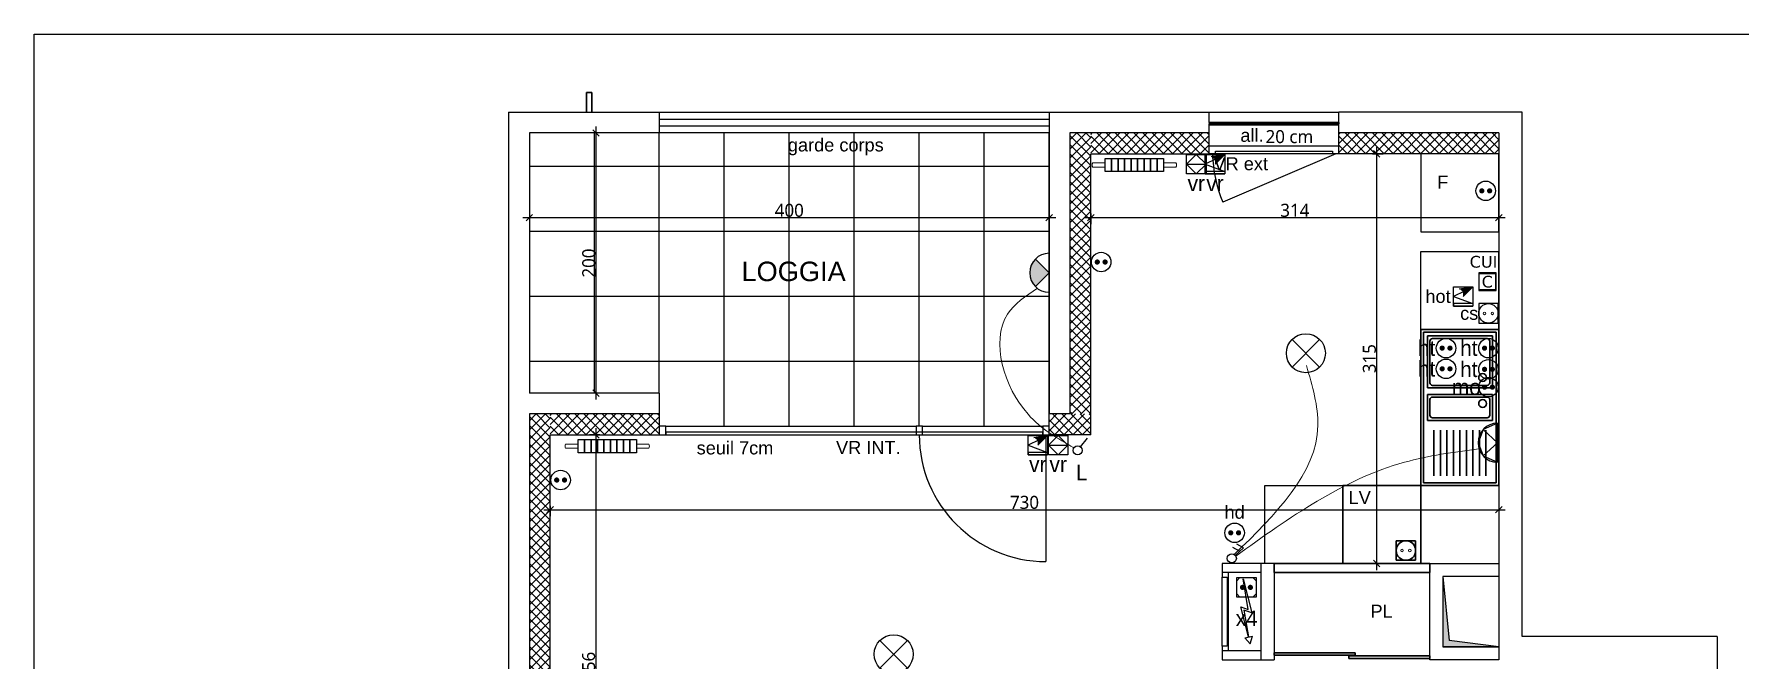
# Model space of a CAD drawing. Header units: centimetres. Extents: x -1838 to 162, y -111 to 1332.
# Drawn here: x -1838 to -525, y 851 to 1332 of the extents above; entities that cross this region are included whole.
import ezdxf

# ---------------------------------------------------------------- set-up
doc = ezdxf.new("R2010")
doc.units = ezdxf.units.CM
for name, color, linetype, lineweight in [('CHAUFFAGE_CHAUFFAGE_MOD', 102, 'Continuous', 25), ('CLOISONS_CLOISONS72_MOD', 114, 'Continuous', 35), ('COTATIONS_COTATIONS_MOD', 7, 'Continuous', 35), ('ELECTRICITE_APP_MOD', 102, 'Continuous', 25), ('ELECTRICITE_APPEXT_MOD', 102, 'Continuous', 25), ('ELECTRICITE_INTERDOUBLE_MOD', 102, 'Continuous', 25), ('ELECTRICITE_INTERLUM_MOD', 102, 'Continuous', 25), ('ELECTRICITE_LIAISONS_MOD', 102, 'Continuous', 25), ('ELECTRICITE_LUM_MOD', 102, 'Continuous', 25), ('ELECTRICITE_PRISE16AHT_MOD', 102, 'Continuous', 25), ('ELECTRICITE_PRISECUISSON_MOD', 102, 'Continuous', 25), ('ELECTRICITE_PRISEFOUR_MOD', 102, 'Continuous', 25), ('ELECTRICITE_PRISEFRIGO_MOD', 102, 'Continuous', 25), ('ELECTRICITE_PRISEHOTTE_MOD', 102, 'Continuous', 25), ('ELECTRICITE_PRISEMO_MOD', 102, 'Continuous', 25), ('ELECTRICITE_PRISES16A_MOD', 102, 'Continuous', 25), ('ELECTRICITE_VOLETROULRADIO_MOD', 102, 'Continuous', 25), ('FDPLAN_ELEC_FIX', 8, 'Continuous', 25), ('FDPLAN_FDPLAN_FIX', 8, 'Continuous', 25), ('PLACARDS_PLACARDS_100150_MOD', 114, 'Continuous', 30), ('PLOMBERIE_EVIER_MOD', 114, 'Continuous', 30), ('PLOMBERIE_LV_MOD', 114, 'Continuous', 30)]:
    doc.layers.add(name, color=color, linetype=linetype, lineweight=lineweight)
doc.layers.add('ELECTRICITE_PRISE16AHAND_MOD', color=102, linetype='Continuous')
doc.styles.add('Arial', font='arial.ttf', dxfattribs={"height": 10})
doc.styles.add('Arial_1', font='arial.ttf', dxfattribs={"height": 7.5})
doc.styles.add('Arial_2', font='arial.ttf', dxfattribs={"height": 25})
doc.styles.add('Arial_5', font='arial.ttf', dxfattribs={"height": 0.2})
doc.styles.add('MtXpl_Verdana', font='verdana.ttf')
doc.styles.add('prlm-elec-cfo', font='comic.ttf', dxfattribs={"height": 0.12})
doc.styles.add('Trebuchet MS', font='trebuc.ttf', dxfattribs={"height": 10})
doc.dimstyles.new('Cotes_linéaires', dxfattribs={"dimscale": 30.48, "dimtxt": 0.103095, "dimasz": 0.164042, "dimexe": 0.164042, "dimexo": 0.0625, "dimgap": 0.016404, "dimtad": 1, "dimdec": 0, "dimlfac": 100, "dimzin": 0, "dimdsep": 46, "dimtxsty": 'Trebuchet MS', "dimblk1": 'OBLIQUE', "dimblk2": 'OBLIQUE', "dimsah": 1, "dimcen": 0.09, "dimdle": 0.164042, "dimazin": 0, "dimtfac": 1, "dimtdec": 4, "dimtix": 1, "dimtmove": 0, "dimatfit": 3, "dimfxl": 1, "dimtvp": 1, "dimtolj": 1, "dimtzin": 0, "dimarcsym": 0})
doc.dimstyles.new('Cotes_linéaires_6', dxfattribs={"dimscale": 30.48, "dimtxt": 0.103095, "dimasz": 0.164042, "dimexe": 0.164042, "dimexo": 0.0625, "dimgap": 0.016404, "dimtad": 1, "dimdec": 0, "dimlfac": 100, "dimzin": 0, "dimdsep": 46, "dimtxsty": 'Trebuchet MS', "dimblk1": 'OBLIQUE', "dimblk2": 'OBLIQUE', "dimsah": 1, "dimcen": 0.09, "dimdle": 0.164042, "dimazin": 0, "dimtfac": 1, "dimtdec": 4, "dimtix": 1, "dimtmove": 0, "dimatfit": 3, "dimfxl": 1, "dimtvp": 1, "dimtolj": 1, "dimtzin": 0, "dimarcsym": 0})

# ---------------------------------------------------------------- blocks, each defined once
blk = doc.blocks.new('porte Fenêtre _VR int - porte Fenêtre _VR int-3483253-A_B-Niveau 1 - 1_50')
at = {"layer": 'FDPLAN_FDPLAN_FIX'}
for p, q in [((-1.45, -0.095), (-1.5, -0.095)), ((-1.45, -0.095), (0.475, -0.095)), ((-1.45, -0.16), (-1.45, -0.095)), ((0.525, -0.095), (0.475, -0.095)), ((0.475, -0.095), (0.475, -0.16)), ((0.525, -0.095), (1.45, -0.095)), ((0.525, -0.16), (0.525, -0.095)), ((1.5, -0.095), (1.45, -0.095)), ((1.45, -0.095), (1.45, -0.16)), ((-1.5, -0.16), (-1.45, -0.16)), ((1.45, -0.14), (-1.45, -0.14)), ((-1.45, -0.14), (-1.45, -0.16)), ((-1.45, -0.16), (1.45, -0.16)), ((0.475, -0.16), (0.525, -0.16)), ((1.45, -0.16), (1.45, -0.14)), ((1.45, -0.16), (1.5, -0.16)), ((1.475, -0.16), (1.475, -1.135))]:
    blk.add_line(p, q, dxfattribs=at)
blk.add_arc((1.475, -0.16), 0.975, 180, 270, dxfattribs=at)
blk = doc.blocks.new('Fenêtre simple-all vitrée_VR ext - Fenêtre simple-all vitrée_VR ext-2813168-A_B-Niveau 1 - 1_50')
at = {"layer": 'FDPLAN_FDPLAN_FIX'}
for p, q in [((-0.475, 0.16), (0.394, 0.533)), ((-0.5, 0.16), (0.5, 0.16)), ((-0.45, 0.14), (-0.45, 0.16)), ((-0.45, 0.16), (0.45, 0.16)), ((0.45, 0.14), (-0.45, 0.14)), ((0.45, 0.16), (0.45, 0.14)), ((0.5, 0.1), (-0.5, 0.1)), ((-0.5, -0.06), (0.5, -0.06)), ((-0.5, -0.08), (-0.5, -0.07)), ((-0.5, -0.07), (0.5, -0.07)), ((-0.5, -0.08), (0.5, -0.08)), ((0.5, -0.08), (0.5, -0.07))]:
    blk.add_line(p, q, dxfattribs=at)
blk.add_arc((-0.696, 0.101), 1.173, 2.9002, 21.6053, dxfattribs=at)
blk = doc.blocks.new('Garde-corps - Garde-corps-1063168-A_B-Niveau 1 - 1_50')
at = {"layer": 'FDPLAN_FDPLAN_FIX'}
for p, q in [((-15.57, 15.687), (-18.57, 15.687)), ((-18.57, 15.637), (-15.57, 15.637))]:
    blk.add_line(p, q, dxfattribs=at)
blk = doc.blocks.new('EVIER 120 - EVIER 120-976741-A_B-Niveau 1 - 1_50')
at = {"layer": 'PLOMBERIE_EVIER_MOD'}
for p, q in [((0, 0), (0, 0.6)), ((0, 0.6), (1.2, 0.6)), ((0.02, 0.02), (0.02, 0.58)), ((0.02, 0.58), (1.18, 0.58)), ((0.5, 0.55), (0.7, 0.55)), ((0.5, 0.55), (0.5, 0.05)), ((0.54, 0.53), (0.66, 0.53)), ((0.7, 0.55), (0.7, 0.05)), ((0.75, 0.55), (0.75, 0.05)), ((0.75, 0.55), (1.15, 0.55)), ((0.79, 0.53), (1.11, 0.53)), ((1.15, 0.55), (1.15, 0.05)), ((1.18, 0.58), (1.18, 0.02)), ((1.2, 0.6), (1.2, 0)), ((0.075, 0.5), (0.425, 0.5)), ((0.075, 0.45), (0.425, 0.45)), ((0.075, 0.4), (0.425, 0.4)), ((0.52, 0.51), (0.52, 0.09)), ((0.68, 0.51), (0.68, 0.09)), ((0.77, 0.51), (0.77, 0.09)), ((1.13, 0.51), (1.13, 0.09)), ((0.075, 0.35), (0.425, 0.35)), ((0.075, 0.3), (0.425, 0.3)), ((0.075, 0.25), (0.425, 0.25)), ((0.075, 0.2), (0.425, 0.2)), ((0.075, 0.15), (0.425, 0.15)), ((1.2, 0), (0, 0)), ((1.18, 0.02), (0.02, 0.02)), ((0.075, 0.1), (0.425, 0.1)), ((0.7, 0.05), (0.5, 0.05)), ((0.66, 0.07), (0.54, 0.07)), ((1.15, 0.05), (0.75, 0.05)), ((1.11, 0.07), (0.79, 0.07))]:
    blk.add_line(p, q, dxfattribs=at)
for centre in [(0.63, 0.125), (0.83, 0.125)]:
    blk.add_circle(centre, 0.03, dxfattribs=at)
for centre, start, end in [((0.54, 0.51), 90, 180), ((0.66, 0.51), 0, 90), ((0.79, 0.51), 90, 180), ((1.11, 0.51), 0, 90), ((0.54, 0.09), 180, 270), ((0.66, 0.09), 270, 0), ((0.79, 0.09), 180, 270), ((1.11, 0.09), 270, 0)]:
    blk.add_arc(centre, 0.02, start, end, dxfattribs=at)
blk = doc.blocks.new('xo.LV')
for p, q in [((0.075, 0.075), (-0.075, 0.075)), ((-0.075, 0.075), (-0.075, -0.075)), ((0.075, -0.075), (0.075, 0.075)), ((-0.075, -0.075), (0.075, -0.075))]:
    blk.add_line(p, q)
at = {"color": 0, "linetype": 'ByBlock', "lineweight": -2, "ltscale": 0.01}
blk.add_circle((0, 0), 0.075, dxfattribs=at)
at = {"color": 0, "linetype": 'ByBlock', "lineweight": 5, "ltscale": 0.01}
for centre, start, end in [((-0.03, 0), 0, 180), ((-0.03, 0), 180, 0), ((0.03, 0), 0, 180), ((0.03, 0), 180, 0)]:
    blk.add_arc(centre, 0.01, start, end, dxfattribs=at)
blk = doc.blocks.new('MODULE CUISINE - MODULE CUISINE-V3-A_B-Niveau 1 - 1_50')
at = {"layer": 'PLOMBERIE_LV_MOD'}
for p, q in [((0, 0), (0, 0.6)), ((0, 0.6), (0.6, 0.6)), ((0.6, 0.6), (0.6, 0)), ((0.6, 0), (0, 0))]:
    blk.add_line(p, q, dxfattribs=at)
at = {"layer": 'PLOMBERIE_LV_MOD', "ltscale": 50}
blk.add_blockref('xo.LV', (0.485, 0.1), dxfattribs=at)
blk = doc.blocks.new('Placard coulissante - 2 panneaux - Placard double coulissante-2150333-A_B-Niveau 1 - 1_50')
at = {"layer": 'PLACARDS_PLACARDS_100150_MOD'}
for p, q in [((-0.6, 0), (-0.6, 0.02)), ((-0.6, 0.02), (0.025, 0.02)), ((0.025, 0), (-0.6, 0)), ((0.025, 0.02), (0.025, 0)), ((0.6, -0.005), (-0.025, -0.005)), ((-0.025, -0.005), (-0.025, -0.025)), ((-0.025, -0.025), (0.6, -0.025)), ((0.6, -0.025), (0.6, -0.005))]:
    blk.add_line(p, q, dxfattribs=at)
blk = doc.blocks.new('Int_ Simple1 - PP-1369625-A_B-Niveau 1 - 1_50')
for p, q in [((-0.285, 0.025), (-0.335, 0.025)), ((-0.3, -0.025), (-0.3, 0.015)), ((-0.3, 0.015), (-0.285, 0.015)), ((-0.285, 0.015), (-0.285, 0.025)), ((-0.285, 0.015), (0.215, 0.015)), ((0.265, 0.025), (0.215, 0.025)), ((0.215, 0.025), (0.215, 0.015)), ((0.215, 0.015), (0.23, 0.015)), ((0.23, 0.015), (0.23, -0.025)), ((-0.335, -0.025), (-0.3, -0.025)), ((0.23, -0.025), (-0.3, -0.025)), ((0.23, -0.025), (0.265, -0.025))]:
    blk.add_line(p, q)
blk = doc.blocks.new('TE - TE-2079652-A_B-Niveau 1 - 1_50')
at = {"layer": 'FDPLAN_FDPLAN_FIX'}
for p, q in [((0.048, 0.112), (0.31, 0.178)), ((0.282, 0.151), (0.048, 0.112)), ((0.494, 0.153), (0.262, 0.095)), ((0.262, 0.095), (0.282, 0.151)), ((0.31, 0.178), (0.288, 0.117)), ((0.288, 0.117), (0.494, 0.153)), ((0.547, 0.166), (0.487, 0.185)), ((0.501, 0.126), (0.487, 0.185)), ((0.501, 0.126), (0.547, 0.166)), ((0.55, 0), (0.05, 0))]:
    blk.add_line(p, q, dxfattribs=at)
blk = doc.blocks.new('MODULE CUISINE - MODULE CUISINE-2541042-A_B-Niveau 1 - 1_50')
at = {"layer": 'ELECTRICITE_PRISECUISSON_MOD'}
for p, q in [((0, 0), (0, 0.6)), ((0, 0.6), (0.6, 0.6)), ((0.6, 0), (0.6, 0.6)), ((0.58, 0.434), (0.445, 0.434)), ((0.445, 0.434), (0.445, 0.299)), ((0.449, 0.304), (0.449, 0.43)), ((0.449, 0.43), (0.575, 0.43)), ((0.575, 0.43), (0.575, 0.304)), ((0.58, 0.299), (0.58, 0.434)), ((0.445, 0.299), (0.58, 0.299)), ((0.575, 0.304), (0.449, 0.304)), ((0.6, 0), (0, 0))]:
    blk.add_line(p, q, dxfattribs=at)
at = {"layer": 'ELECTRICITE_PRISECUISSON_MOD', "style": 'MtXpl_Verdana'}
blk.add_text('C', height=0.09, dxfattribs=at).set_placement((0.468, 0.322))
at = {"layer": 'ELECTRICITE_PRISECUISSON_MOD', "insert": (0.482, 0.519), "char_height": 0.09, "width": 0.10224, "attachment_point": 5}
blk.add_mtext('{\\fVerdana|b0|i0|c0|p34;CUI}', dxfattribs=at)
blk = doc.blocks.new('MODULE CUISINE - MODULE CUISINE-2481154-A_B-Niveau 1 - 1_50')
at = {"layer": 'FDPLAN_FDPLAN_FIX'}
for p, q in [((0, 0), (0, 0.6)), ((0, 0.6), (0.6, 0.6)), ((0.6, 0.6), (0.6, 0)), ((0.6, 0), (0, 0))]:
    blk.add_line(p, q, dxfattribs=at)
blk = doc.blocks.new('gaine - gaine-2710818-A_B-Niveau 1 - 1_50')
at = {"layer": 'FDPLAN_FDPLAN_FIX'}
h = blk.add_hatch(color=256, dxfattribs=at)
h.dxf.hatch_style = 1
h.paths.add_polyline_path([(0.048, 0.048), (0, 0.54), (0, 0), (0.43, 0)])
for p, q in [((0, 0.54), (0.048, 0.048)), ((0, 0.54), (0, 0)), ((0.43, 0), (0, 0)), ((0.43, 0), (0.048, 0.048))]:
    blk.add_line(p, q, dxfattribs=at)
blk = doc.blocks.new('_Oblique')
at = {"color": 0, "linetype": 'ByBlock', "lineweight": -2}
blk.add_line((-0.5, -0.5), (0.5, 0.5), dxfattribs=at)
blk = doc.blocks.new('*D59')
at = {"layer": 'COTATIONS_COTATIONS_MOD', "color": 0, "lineweight": -2, "transparency": 16777216}
for p, q in [((-1461.7, 1190.9), (-1051.7, 1190.9)), ((-1456.7, 1194), (-1456.7, 1185.9)), ((-1056.7, 1194), (-1056.7, 1185.9))]:
    blk.add_line(p, q, dxfattribs=at)
at = {"layer": 'Defpoints', "color": 0, "transparency": 16777216}
for p in [(-1456.7, 1195.9), (-1056.7, 1195.9), (-1056.7, 1190.9)]:
    blk.add_point(p, dxfattribs=at)
at = {"layer": 'COTATIONS_COTATIONS_MOD', "color": 0, "lineweight": -2, "transparency": 16777216, "xscale": 5, "yscale": 5, "zscale": 5, "rotation": 180}
blk.add_blockref('_Oblique', (-1456.7, 1190.9), dxfattribs=at)
at = {"layer": 'COTATIONS_COTATIONS_MOD', "color": 0, "lineweight": -2, "transparency": 16777216, "xscale": 5, "yscale": 5, "zscale": 5}
blk.add_blockref('_Oblique', (-1056.7, 1190.9), dxfattribs=at)
at = {"layer": 'COTATIONS_COTATIONS_MOD', "color": 0, "transparency": 16777216, "insert": (-1256.7, 1196.5), "char_height": 10, "width": 26.42, "attachment_point": 5, "style": 'Trebuchet MS'}
blk.add_mtext('\\A1;400', dxfattribs=at)
blk = doc.blocks.new('*D60')
at = {"layer": 'COTATIONS_COTATIONS_MOD', "color": 0, "lineweight": -2, "transparency": 16777216}
for p, q in [((-1029.7, 1190.9), (-705.7, 1190.9)), ((-1024.7, 1194), (-1024.7, 1185.9)), ((-710.7, 1194), (-710.7, 1185.9))]:
    blk.add_line(p, q, dxfattribs=at)
at = {"layer": 'Defpoints', "color": 0, "transparency": 16777216}
for p in [(-1024.7, 1195.9), (-710.7, 1195.9), (-710.7, 1190.9)]:
    blk.add_point(p, dxfattribs=at)
at = {"layer": 'COTATIONS_COTATIONS_MOD', "color": 0, "lineweight": -2, "transparency": 16777216, "xscale": 5, "yscale": 5, "zscale": 5, "rotation": 180}
blk.add_blockref('_Oblique', (-1024.7, 1190.9), dxfattribs=at)
at = {"layer": 'COTATIONS_COTATIONS_MOD', "color": 0, "lineweight": -2, "transparency": 16777216, "xscale": 5, "yscale": 5, "zscale": 5}
blk.add_blockref('_Oblique', (-710.7, 1190.9), dxfattribs=at)
at = {"layer": 'COTATIONS_COTATIONS_MOD', "color": 0, "transparency": 16777216, "insert": (-867.7, 1196.5), "char_height": 10, "width": 86.681, "attachment_point": 5, "style": 'Trebuchet MS'}
blk.add_mtext('\\A1;314', dxfattribs=at)
blk = doc.blocks.new('*D61')
at = {"layer": 'COTATIONS_COTATIONS_MOD', "color": 0, "lineweight": -2, "transparency": 16777216}
for p, q in [((-807.8, 1240), (-799.7, 1240)), ((-804.7, 920), (-804.7, 1245)), ((-807.8, 925), (-799.7, 925))]:
    blk.add_line(p, q, dxfattribs=at)
at = {"layer": 'Defpoints', "color": 0, "transparency": 16777216}
for p in [(-809.7, 1240), (-804.7, 1240), (-809.7, 925)]:
    blk.add_point(p, dxfattribs=at)
at = {"layer": 'COTATIONS_COTATIONS_MOD', "color": 0, "lineweight": -2, "transparency": 16777216, "xscale": 5, "yscale": 5, "zscale": 5}
for p, rotation in [((-804.7, 1240), 90), ((-804.7, 925), 270)]:
    blk.add_blockref('_Oblique', p, dxfattribs=dict(at, rotation=rotation))
at = {"layer": 'COTATIONS_COTATIONS_MOD', "color": 0, "transparency": 16777216, "insert": (-810.3, 1082.5), "char_height": 10, "width": 26.42, "attachment_point": 5, "rotation": 90, "style": 'Trebuchet MS'}
blk.add_mtext('\\A1;315', dxfattribs=at)
blk = doc.blocks.new('*D62')
at = {"layer": 'COTATIONS_COTATIONS_MOD', "color": 0, "lineweight": -2, "transparency": 16777216}
for p, q in [((-1445.7, 966.4), (-705.7, 966.4)), ((-1440.7, 969.5), (-1440.7, 961.4)), ((-710.7, 969.5), (-710.7, 961.4))]:
    blk.add_line(p, q, dxfattribs=at)
at = {"layer": 'Defpoints', "color": 0, "transparency": 16777216}
for p in [(-1440.7, 971.4), (-710.7, 971.4), (-710.7, 966.4)]:
    blk.add_point(p, dxfattribs=at)
at = {"layer": 'COTATIONS_COTATIONS_MOD', "color": 0, "lineweight": -2, "transparency": 16777216, "xscale": 5, "yscale": 5, "zscale": 5, "rotation": 180}
blk.add_blockref('_Oblique', (-1440.7, 966.4), dxfattribs=at)
at = {"layer": 'COTATIONS_COTATIONS_MOD', "color": 0, "lineweight": -2, "transparency": 16777216, "xscale": 5, "yscale": 5, "zscale": 5}
blk.add_blockref('_Oblique', (-710.7, 966.4), dxfattribs=at)
at = {"layer": 'COTATIONS_COTATIONS_MOD', "color": 0, "transparency": 16777216, "insert": (-1075.7, 972), "char_height": 10, "width": 26.42, "attachment_point": 5, "style": 'Trebuchet MS'}
blk.add_mtext('\\A1;730', dxfattribs=at)
blk = doc.blocks.new('*D64')
at = {"layer": 'COTATIONS_COTATIONS_MOD', "color": 0, "lineweight": -2, "transparency": 16777216}
for p, q in [((-1405.5, 1261), (-1405.5, 1051)), ((-1402.4, 1256), (-1410.5, 1256)), ((-1402.4, 1056), (-1410.5, 1056))]:
    blk.add_line(p, q, dxfattribs=at)
at = {"layer": 'Defpoints', "color": 0, "transparency": 16777216}
for p in [(-1400.5, 1256), (-1405.5, 1056), (-1400.5, 1056)]:
    blk.add_point(p, dxfattribs=at)
at = {"layer": 'COTATIONS_COTATIONS_MOD', "color": 0, "lineweight": -2, "transparency": 16777216, "xscale": 5, "yscale": 5, "zscale": 5}
for p, rotation in [((-1405.5, 1256), 90), ((-1405.5, 1056), 270)]:
    blk.add_blockref('_Oblique', p, dxfattribs=dict(at, rotation=rotation))
at = {"layer": 'COTATIONS_COTATIONS_MOD', "color": 0, "transparency": 16777216, "insert": (-1411, 1156), "char_height": 10, "width": 26.42, "attachment_point": 5, "rotation": 90, "style": 'Trebuchet MS'}
blk.add_mtext('\\A1;200', dxfattribs=at)
blk = doc.blocks.new('*D65')
at = {"layer": 'COTATIONS_COTATIONS_MOD', "color": 0, "lineweight": -2, "transparency": 16777216}
for p, q in [((-1402.4, 1024), (-1410.5, 1024)), ((-1405.5, 1029), (-1405.5, 663)), ((-1402.4, 668), (-1410.5, 668))]:
    blk.add_line(p, q, dxfattribs=at)
at = {"layer": 'Defpoints', "color": 0, "transparency": 16777216}
for p in [(-1400.5, 1024), (-1405.5, 668), (-1400.5, 668)]:
    blk.add_point(p, dxfattribs=at)
at = {"layer": 'COTATIONS_COTATIONS_MOD', "color": 0, "lineweight": -2, "transparency": 16777216, "xscale": 5, "yscale": 5, "zscale": 5}
for p, rotation in [((-1405.5, 1024), 90), ((-1405.5, 668), 270)]:
    blk.add_blockref('_Oblique', p, dxfattribs=dict(at, rotation=rotation))
at = {"layer": 'COTATIONS_COTATIONS_MOD', "color": 0, "transparency": 16777216, "insert": (-1411.1, 846), "char_height": 10, "width": 26.42, "attachment_point": 5, "rotation": 90, "style": 'Trebuchet MS'}
blk.add_mtext('\\A1;356', dxfattribs=at)
blk = doc.blocks.new('AX mob 60 60 multimeuble - AX mob 60 60m FR-1691916-VTE - Niveau 7 - 71 bas')
for p, q in [((0, 600), (0, 0)), ((600, 600), (0, 600)), ((600, 0), (600, 600)), ((0, 0), (600, 0))]:
    blk.add_line(p, q)
at = {"color": 0, "linetype": 'ByBlock', "lineweight": 5, "ltscale": 0.01, "const_width": 20}
for points in [[(459, 315, 1), (479, 315, 1)], [(519, 315, 1), (539, 315, 1)]]:
    blk.add_lwpolyline(points, format="xyb", close=True, dxfattribs=at)
at = {"color": 0, "linetype": 'ByBlock', "lineweight": -2, "ltscale": 0.01}
blk.add_circle((499, 315), 75, dxfattribs=at)
blk = doc.blocks.new('Trop plein - Type 1-3395005-A_B-Niveau 1 - 1_50')
at = {"layer": 'FDPLAN_FDPLAN_FIX'}
for p, q in [((0.165, 0.23), (0.125, 0.23)), ((0.125, 0.23), (0.125, 0.08)), ((0.125, 0.08), (0.125, 0.23)), ((0.125, 0.23), (0.165, 0.23)), ((0.165, 0.08), (0.165, 0.23)), ((0.165, 0.23), (0.165, 0.08))]:
    blk.add_line(p, q, dxfattribs=at)
blk = doc.blocks.new('xo.PTCE')
at = {"color": 0, "ltscale": 0.01}
for points in [[(-0.106, 0.106), (0.106, -0.106)], [(0.106, 0.106), (-0.106, -0.106)]]:
    blk.add_lwpolyline(points, dxfattribs=at)
at = {"color": 0, "linetype": 'ByBlock', "ltscale": 0.01}
blk.add_circle((0, 0), 0.15, dxfattribs=at)
blk = doc.blocks.new('xo.LUM1')
at = {"linetype": 'ByBlock', "lineweight": 5, "ltscale": 0.01}
blk.add_hatch(color=0, dxfattribs=at).paths.add_polyline_path([(0.106, 0.106, 0.414214), (-0.106, 0.106), (0, 0)])
at = {"color": 0, "linetype": 'ByBlock', "lineweight": -2, "ltscale": 0.01, "flags": 128}
blk.add_lwpolyline([(0.15, 0, 1), (-0.15, 0)], format="xyb", close=True, dxfattribs=at)
at = {"color": 0, "ltscale": 0.01}
blk.add_lwpolyline([(-0.106, 0.106), (0, 0), (0.106, 0.106)], dxfattribs=at)
blk = doc.blocks.new('xo.SA-LUM')
at = {"color": 0, "ltscale": 0.01}
blk.add_lwpolyline([(0.002, -0.013), (0.055, 0.053)], dxfattribs=at)
blk.add_circle((-0.02, -0.04), 0.035, dxfattribs=at)
blk = doc.blocks.new('xo.DA')
at = {"color": 0, "ltscale": 0.01}
for points in [[(0.04, 0.014), (-0.012, 0.043)], [(0.006, -0.017), (0.07, 0.041), (0.018, 0.07)]]:
    blk.add_lwpolyline(points, dxfattribs=at)
blk.add_circle((-0.02, -0.04), 0.035, dxfattribs=at)
blk = doc.blocks.new('xo.ECAP')
for p, q in [((0, 0.15), (-0.101, 0.111)), ((0.101, 0.111), (0, 0.15)), ((-0.101, 0.111), (-0.15, 0)), ((-0.15, 0), (0.15, 0)), ((0.15, 0), (0.101, 0.111))]:
    blk.add_line(p, q)
at = {"color": 0, "linetype": 'ByBlock', "lineweight": -2, "ltscale": 0.01}
blk.add_line((-0.15, 0), (0.15, 0), dxfattribs=at)
at = {"color": 0, "ltscale": 0.01}
for p, q in [((-0.101, 0.111), (0, 0)), ((0, 0), (0.101, 0.111))]:
    blk.add_line(p, q, dxfattribs=at)
at = {"color": 0, "linetype": 'ByBlock', "lineweight": -2, "ltscale": 0.01}
blk.add_arc((0, 0), 0.15, 0, 180, dxfattribs=at)
blk = doc.blocks.new('xo.REGG-22H-900-9')
at = {"linetype": 'ByBlock', "lineweight": -2, "ltscale": 0.01, "flags": 128}
for points in [[(-0.225, 0.135), (-0.175, 0.135), (-0.175, 0.034), (-0.225, 0.034)], [(-0.175, 0.135), (-0.125, 0.135), (-0.125, 0.034), (-0.175, 0.034)], [(-0.125, 0.135), (-0.075, 0.135), (-0.075, 0.034), (-0.125, 0.034)], [(-0.075, 0.135), (-0.025, 0.135), (-0.025, 0.034), (-0.075, 0.034)], [(-0.025, 0.135), (0.025, 0.135), (0.025, 0.034), (-0.025, 0.034)], [(0.025, 0.135), (0.075, 0.135), (0.075, 0.034), (0.025, 0.034)], [(0.075, 0.135), (0.125, 0.135), (0.125, 0.034), (0.075, 0.034)], [(0.125, 0.135), (0.175, 0.135), (0.175, 0.034), (0.125, 0.034)], [(0.175, 0.135), (0.225, 0.135), (0.225, 0.034), (0.175, 0.034)]]:
    blk.add_lwpolyline(points, close=True, dxfattribs=at)
at = {"lineweight": 5, "ltscale": 0.01, "flags": 128}
for points in [[(-0.23, 0.068), (-0.32, 0.068, -0.308535), (-0.32, 0.101), (-0.23, 0.101, -0.308535)], [(0.23, 0.068), (0.32, 0.068, 0.308535), (0.32, 0.101), (0.23, 0.101, 0.308535)]]:
    blk.add_lwpolyline(points, format="xyb", close=True, dxfattribs=at)
blk.add_lwpolyline([(-0.225, 0), (0.225, 0)], dxfattribs=at)
blk = doc.blocks.new('xo.BP-VR')
at = {"color": 0, "ltscale": 0.01}
for p, q in [((-0.075, 0), (0, 0.075)), ((0, -0.075), (-0.075, 0)), ((-0.075, 0), (0.075, 0)), ((0, 0.075), (0.075, 0)), ((0.075, 0), (0, -0.075))]:
    blk.add_line(p, q, dxfattribs=at)
for p, q in [((-0.075, -0.075), (-0.075, 0.075)), ((-0.075, 0.075), (0.075, 0.075)), ((0.075, 0.075), (0.075, -0.075)), ((0.075, -0.075), (-0.075, -0.075))]:
    blk.add_line(p, q)
blk = doc.blocks.new('xo.VR')
at = {"lineweight": 5, "ltscale": 0.01}
blk.add_hatch(color=0, dxfattribs=at).paths.add_polyline_path([(-0.03, 0.06), (-0.001, 0.037), (0, 0), (0.075, 0.075)])
for p, q in [((-0.075, -0.075), (-0.075, 0.075)), ((-0.075, 0.075), (0.075, 0.075)), ((0.075, 0.075), (0.075, -0.075)), ((0.075, -0.075), (-0.075, -0.075))]:
    blk.add_line(p, q)
at = {"color": 0, "ltscale": 0.01}
for p, q in [((0.01, 0.042), (-0.075, 0)), ((-0.075, 0), (0.075, -0.055)), ((-0.03, 0.06), (0.075, 0.075)), ((0.075, 0.075), (0, 0)), ((0.075, -0.055), (-0.075, -0.055)), ((-0.075, -0.055), (-0.075, -0.075)), ((-0.075, -0.075), (0.075, -0.075))]:
    blk.add_line(p, q, dxfattribs=at)
blk = doc.blocks.new('xo.PCHD')
at = {"color": 0, "linetype": 'ByBlock', "lineweight": 5, "ltscale": 0.01, "const_width": 0.02}
for points in [[(-0.04, 0, 1), (-0.02, 0, 1)], [(0.02, 0, 1), (0.04, 0, 1)]]:
    blk.add_lwpolyline(points, format="xyb", close=True, dxfattribs=at)
at = {"color": 0, "linetype": 'ByBlock', "lineweight": -2, "ltscale": 0.01}
blk.add_circle((0, 0), 0.075, dxfattribs=at)
blk = doc.blocks.new('xo.PCGTL')
at = {"color": 0, "lineweight": 0, "ltscale": 0.01}
for p, q in [((-0.05, 0.075), (-0.075, 0.05)), ((-0.075, 0.05), (-0.075, -0.05)), ((0.05, 0.075), (-0.05, 0.075)), ((0.075, 0.05), (0.05, 0.075)), ((0.075, -0.05), (0.075, 0.05)), ((-0.075, -0.05), (-0.05, -0.075)), ((-0.05, -0.075), (0.05, -0.075)), ((0.05, -0.075), (0.075, -0.05))]:
    blk.add_line(p, q, dxfattribs=at)
for p, q in [((-0.075, -0.075), (-0.075, 0.075)), ((-0.075, 0.075), (0.075, 0.075)), ((0.075, 0.075), (0.075, -0.075)), ((0.075, -0.075), (-0.075, -0.075))]:
    blk.add_line(p, q)
at = {"color": 0, "linetype": 'ByBlock', "lineweight": 5, "ltscale": 0.01, "const_width": 0.02}
for points in [[(-0.04, 0, 1), (-0.02, 0, 1)], [(0.02, 0, 1), (0.04, 0, 1)]]:
    blk.add_lwpolyline(points, format="xyb", close=True, dxfattribs=at)
blk = doc.blocks.new('xo.PCS')
for p, q in [((0.075, 0.075), (-0.075, 0.075)), ((-0.075, 0.075), (-0.075, -0.075)), ((0.075, -0.075), (0.075, 0.075)), ((-0.075, -0.075), (0.075, -0.075))]:
    blk.add_line(p, q)
at = {"color": 0, "linetype": 'ByBlock', "lineweight": -2, "ltscale": 0.01}
blk.add_circle((0, 0), 0.075, dxfattribs=at)
at = {"color": 0, "linetype": 'ByBlock', "lineweight": 5, "ltscale": 0.01}
for centre, start, end in [((-0.03, 0), 0, 180), ((-0.03, 0), 180, 0), ((0.03, 0), 0, 180), ((0.03, 0), 180, 0)]:
    blk.add_arc(centre, 0.01, start, end, dxfattribs=at)
blk = doc.blocks.new('xo.HOT')
at = {"lineweight": 5, "ltscale": 0.01}
blk.add_hatch(color=0, dxfattribs=at).paths.add_polyline_path([(-0.03, 0.06), (-0.001, 0.037), (0, 0), (0.075, 0.075)])
for p, q in [((-0.075, -0.075), (-0.075, 0.075)), ((-0.075, 0.075), (0.075, 0.075)), ((0.075, 0.075), (0.075, -0.075)), ((0.075, -0.075), (-0.075, -0.075))]:
    blk.add_line(p, q)
at = {"color": 0, "ltscale": 0.01}
for p, q in [((0.01, 0.042), (-0.075, 0)), ((-0.075, 0), (0.075, -0.055)), ((-0.03, 0.06), (0.075, 0.075)), ((0.075, 0.075), (0, 0)), ((0.075, -0.055), (-0.075, -0.055)), ((-0.075, -0.055), (-0.075, -0.075)), ((-0.075, -0.075), (0.075, -0.075))]:
    blk.add_line(p, q, dxfattribs=at)
blk = doc.blocks.new('xo.PC')
at = {"color": 0, "linetype": 'ByBlock', "lineweight": 5, "ltscale": 0.01, "const_width": 0.02}
for points in [[(-0.04, 0, 1), (-0.02, 0, 1)], [(0.02, 0, 1), (0.04, 0, 1)]]:
    blk.add_lwpolyline(points, format="xyb", close=True, dxfattribs=at)
at = {"color": 0, "linetype": 'ByBlock', "lineweight": -2, "ltscale": 0.01}
blk.add_circle((0, 0), 0.075, dxfattribs=at)
blk = doc.blocks.new('xo.PCHT')
at = {"color": 0, "linetype": 'ByBlock', "lineweight": 5, "ltscale": 0.01, "const_width": 0.02}
for points in [[(-0.04, 0, 1), (-0.02, 0, 1)], [(0.02, 0, 1), (0.04, 0, 1)]]:
    blk.add_lwpolyline(points, format="xyb", close=True, dxfattribs=at)
at = {"color": 0, "linetype": 'ByBlock', "lineweight": -2, "ltscale": 0.01}
blk.add_circle((0, 0), 0.075, dxfattribs=at)
blk = doc.blocks.new('xo.MO')
at = {"color": 0, "linetype": 'ByBlock', "lineweight": 5, "ltscale": 0.01, "const_width": 0.02}
for points in [[(-0.04, 0, 1), (-0.02, 0, 1)], [(0.02, 0, 1), (0.04, 0, 1)]]:
    blk.add_lwpolyline(points, format="xyb", close=True, dxfattribs=at)
at = {"color": 0, "linetype": 'ByBlock', "lineweight": -2, "ltscale": 0.01}
blk.add_circle((0, 0), 0.075, dxfattribs=at)

msp = doc.modelspace()

# ---------------------------------------------------------------- hatches: boundary and pattern name
at = {"layer": 'FDPLAN_FDPLAN_FIX'}
h = msp.add_hatch(dxfattribs=at)
h.set_pattern_fill('FP_82', color=256, scale=100, style=0, pattern_type=2)
h.set_pattern_definition([(180, (-1206.76, 1080.45), (-6e-15, -50), []), (270, (-1206.76, 1080.45), (50, 3e-15), [])])
h.paths.add_polyline_path([(-1056.7, 1030.5), (-1056.7, 1256), (-1456.7, 1256), (-1456.7, 1056), (-1356.7, 1056), (-1356.7, 1030.5), (-1061.7, 1030.5)], flags=0)
h.paths.add_polyline_path([(-1412.7, 1241), (-1414, 1241.2), (-1415.2, 1241.7), (-1416.3, 1242.4), (-1417, 1243.5), (-1417.5, 1244.7), (-1417.7, 1246), (-1417.5, 1247.3), (-1417, 1248.5), (-1416.3, 1249.5), (-1415.2, 1250.3), (-1414, 1250.8), (-1412.7, 1251), (-1411.4, 1250.8), (-1410.2, 1250.3), (-1409.2, 1249.5), (-1408.4, 1248.5), (-1407.9, 1247.3), (-1407.7, 1246), (-1407.9, 1244.7), (-1408.4, 1243.5), (-1409.2, 1242.4), (-1410.2, 1241.7), (-1411.4, 1241.2)], flags=0)
h = msp.add_hatch(dxfattribs=at)
h.set_pattern_fill('FP_8', color=256, scale=100, angle=225, style=0, pattern_type=2)
h.set_pattern_definition([(135, (-1056.6693, 1164.005), (-3.53553, -3.53553), []), (225, (-1056.6693, 1164.005), (3.53553, -3.53553), [])])
h.paths.add_polyline_path([(-1040.7, 1040), (-1024.7, 1040), (-1024.7, 1256), (-1040.7, 1256), (-1040.7, 1056)], flags=0)
h = msp.add_hatch(dxfattribs=at)
h.set_pattern_fill('FP_9', color=256, scale=100, angle=45, style=0, pattern_type=2)
h.set_pattern_definition([(45, (-668.2556, 1271.98), (-3.535534, 3.535534), []), (135, (-668.2556, 1271.98), (-3.535534, -3.535534), [])])
h.paths.add_polyline_path([(-710.7, 1240), (-710.7, 1256), (-833.7, 1256), (-833.7, 1240), (-777.1, 1240)], flags=0)
h.paths.add_polyline_path([(-933.7, 1240), (-933.7, 1256), (-1024.7, 1256), (-1024.7, 1240)], flags=0)
h = msp.add_hatch(dxfattribs=at)
h.set_pattern_fill('FP_6', color=256, scale=100, angle=225, style=0, pattern_type=2)
h.set_pattern_definition([(135, (-1472.731, 537.9324), (-3.535534, -3.535534), []), (225, (-1472.731, 537.9324), (3.535534, -3.535534), [])])
h.paths.add_polyline_path([(-1456.7, 20), (-1440.7, 20), (-1440.7, 1040), (-1456.7, 1040), (-1456.7, 331.9)], flags=0)
h = msp.add_hatch(dxfattribs=at)
h.set_pattern_fill('FP_7', color=256, scale=100, angle=45, style=0, pattern_type=2)
h.set_pattern_definition([(45, (-1232.739, 1055.959), (-3.53553, 3.53553), []), (135, (-1232.739, 1055.959), (-3.53553, -3.53553), [])])
h.paths.add_polyline_path([(-1056.7, 1024), (-1024.7, 1024), (-1024.7, 1040), (-1056.7, 1040)], flags=0)
h.paths.add_polyline_path([(-1356.7, 1024), (-1356.7, 1040), (-1440.7, 1040), (-1440.7, 1024)], flags=0)

# ---------------------------------------------------------------- linework, layer by layer
msp.add_lwpolyline([(-1837.8, 1332), (162.2, 1332), (162.2, -110.8), (-1837.8, -110.8)], close=True)
msp.add_lwpolyline([(-1837.8, 1332), (162.2, 1332), (162.2, -110.8), (-1837.8, -110.8)], close=True)
at = {"layer": 'CLOISONS_CLOISONS72_MOD'}
for p, q in [((-883.7, 925), (-763.7, 925)), ((-883.7, 918), (-883.7, 925)), ((-763.7, 925), (-763.7, 918)), ((-763.7, 918), (-883.7, 918))]:
    msp.add_line(p, q, dxfattribs=at)
at = {"layer": 'ELECTRICITE_LIAISONS_MOD', "lineweight": 13, "ltscale": 50}
for points, knots in [([(-1037.7, 1014), (-1050.2, 1021.1), (-1085.3, 1040.9), (-1106.4, 1109.4), (-1074.7, 1130.7), (-1065.8, 1136.6)], [0, 0, 0, 0, 43.725999, 122.159928, 152.547445, 152.547445, 152.547445, 152.547445]), ([(-914.3, 931.9), (-882.5, 963), (-838, 1006.4), (-854.2, 1061.6), (-858.8, 1077.2)], [0, 0, 0, 0, 118.320221, 165.222234, 165.222234, 165.222234, 165.222234]), ([(-913.2, 930.7), (-871.8, 960.3), (-814.3, 1001.4), (-745.4, 1010.6), (-726, 1013.1)], [0, 0, 0, 0, 148.646758, 206.835594, 206.835594, 206.835594, 206.835594])]:
    msp.add_open_spline(points, degree=3, knots=knots, dxfattribs=at)
at = {"layer": 'FDPLAN_FDPLAN_FIX'}
for p, q in [((-1472.7, 1272), (-1472.7, -12)), ((-1472.7, 1272), (-1356.7, 1272)), ((-1356.7, 1272), (-1056.7, 1272)), ((-1356.7, 1256), (-1356.7, 1272)), ((-1056.7, 1272), (-1056.7, 1040)), ((-1056.7, 1272), (-933.7, 1272)), ((-933.7, 1272), (-833.7, 1272)), ((-933.7, 1264), (-933.7, 1272)), ((-933.7, 1256), (-933.7, 1263)), ((-692.7, 1272), (-833.7, 1272)), ((-833.7, 1264), (-833.7, 1272)), ((-833.7, 1256), (-833.7, 1263)), ((-692.7, 869), (-692.7, 1272)), ((-1456.7, 1256), (-1456.7, 1056)), ((-1356.7, 1256), (-1456.7, 1256)), ((-1056.7, 1256), (-1356.7, 1256)), ((-1040.7, 1256), (-1040.7, 1040)), ((-933.7, 1256), (-1040.7, 1256)), ((-933.7, 1240), (-933.7, 1256)), ((-833.7, 1240), (-833.7, 1256)), ((-710.7, 1256), (-833.7, 1256)), ((-710.7, 1256), (-710.7, 851)), ((-1024.7, 1024), (-1024.7, 1240)), ((-1024.7, 1240), (-933.7, 1240)), ((-710.7, 1240), (-833.7, 1240)), ((-1356.7, 1056), (-1456.7, 1056)), ((-1356.7, 1040), (-1356.7, 1056)), ((-1456.7, 1040), (-1456.7, 4)), ((-1356.7, 1040), (-1456.7, 1040)), ((-1356.7, 1024), (-1356.7, 1040)), ((-1056.7, 1024), (-1056.7, 1040)), ((-1040.7, 1040), (-1056.7, 1040)), ((-1440.7, 20), (-1440.7, 1024)), ((-1440.7, 1024), (-1356.7, 1024)), ((-1351.7, 1030.5), (-1159.2, 1030.5)), ((-1154.2, 1030.5), (-1061.7, 1030.5)), ((-1024.7, 1024), (-1056.7, 1024)), ((-923.7, 925), (-923.7, 918)), ((-883.7, 925), (-923.7, 925)), ((-893.7, 851), (-893.7, 925)), ((-883.7, 925), (-883.7, 851)), ((-763.7, 851), (-763.7, 925)), ((-763.7, 925), (-710.7, 925)), ((-893.7, 918), (-923.7, 918)), ((-753.7, 915), (-753.7, 861)), ((-710.7, 915), (-753.7, 915)), ((-542.7, 869), (-692.7, 869)), ((-542.7, 869), (-542.7, 822.2)), ((-923.7, 858), (-923.7, 851)), ((-893.7, 858), (-923.7, 858)), ((-753.7, 861), (-710.7, 861)), ((-923.7, 851), (-883.7, 851)), ((-710.7, 851), (-763.7, 851))]:
    msp.add_line(p, q, dxfattribs=at)

# ---------------------------------------------------------------- block references
at = {"layer": 'CHAUFFAGE_CHAUFFAGE_MOD', "ltscale": 50, "xscale": 100, "yscale": 100, "zscale": 100, "rotation": 180}
for p in [(-991.2, 1239.9), (-1396.8, 1023.7)]:
    msp.add_blockref('xo.REGG-22H-900-9', p, dxfattribs=at)
at = {"layer": 'ELECTRICITE_APP_MOD', "ltscale": 50, "xscale": 100, "yscale": 100, "zscale": 100, "rotation": 90}
msp.add_blockref('xo.ECAP', (-711.7, 1017.9), dxfattribs=at)
at = {"layer": 'ELECTRICITE_APPEXT_MOD', "ltscale": 50, "xscale": 100, "yscale": 100, "zscale": 100, "rotation": 89.99999999999983}
msp.add_blockref('xo.LUM1', (-1056.7, 1148.5), dxfattribs=at)
at = {"layer": 'ELECTRICITE_INTERDOUBLE_MOD', "ltscale": 50, "xscale": 100, "yscale": 100, "zscale": 100}
msp.add_blockref('xo.DA', (-914.2, 933), dxfattribs=at)
at = {"layer": 'ELECTRICITE_INTERLUM_MOD', "ltscale": 50, "xscale": 100, "yscale": 100, "zscale": 100}
msp.add_blockref('xo.SA-LUM', (-1032.8, 1016), dxfattribs=at)
at = {"layer": 'ELECTRICITE_LUM_MOD', "ltscale": 50, "xscale": 100, "yscale": 100, "zscale": 100}
for p in [(-859.2, 1086.7), (-1176.4, 855.3)]:
    msp.add_blockref('xo.PTCE', p, dxfattribs=at)
at = {"layer": 'ELECTRICITE_PRISE16AHAND_MOD', "xscale": 100, "yscale": 100, "zscale": 100}
msp.add_blockref('xo.PCHD', (-914, 948.6), dxfattribs=at)
at = {"layer": 'ELECTRICITE_PRISE16AHT_MOD', "xscale": 100, "yscale": 100, "zscale": 100}
for p in [(-751.3, 1090.6), (-718.7, 1090.6), (-751.3, 1074.7), (-718.7, 1074.3)]:
    msp.add_blockref('xo.PCHT', p, dxfattribs=at)
at = {"layer": 'ELECTRICITE_PRISECUISSON_MOD', "xscale": 100, "yscale": 100, "zscale": 100}
msp.add_blockref('MODULE CUISINE - MODULE CUISINE-2541042-A_B-Niveau 1 - 1_50', (-770.7, 1105), dxfattribs=at)
at = {"layer": 'ELECTRICITE_PRISEFOUR_MOD', "ltscale": 50, "xscale": 100, "yscale": 100, "zscale": 100}
msp.add_blockref('xo.PCS', (-718.7, 1117.3), dxfattribs=at)
at = {"layer": 'ELECTRICITE_PRISEFRIGO_MOD', "xscale": 0.1, "yscale": 0.1, "zscale": 0.1}
msp.add_blockref('AX mob 60 60 multimeuble - AX mob 60 60m FR-1691916-VTE - Niveau 7 - 71 bas', (-770.7, 1180), dxfattribs=at)
at = {"layer": 'ELECTRICITE_PRISEHOTTE_MOD', "ltscale": 50, "xscale": 100, "yscale": 100, "zscale": 100}
msp.add_blockref('xo.HOT', (-738.2, 1130.3), dxfattribs=at)
at = {"layer": 'ELECTRICITE_PRISEMO_MOD', "ltscale": 50, "xscale": 100, "yscale": 100, "zscale": 100}
msp.add_blockref('xo.MO', (-718.7, 1060.6), dxfattribs=at)
at = {"layer": 'ELECTRICITE_PRISES16A_MOD', "ltscale": 50, "xscale": 100, "yscale": 100, "zscale": 100}
for p in [(-1016.7, 1156.8), (-1432.7, 989.2)]:
    msp.add_blockref('xo.PC', p, dxfattribs=at)
at = {"layer": 'ELECTRICITE_VOLETROULRADIO_MOD', "ltscale": 50, "xscale": 100, "yscale": 100, "zscale": 100}
for p in [(-943.5, 1232), (-1049.8, 1016)]:
    msp.add_blockref('xo.BP-VR', p, dxfattribs=at)
at = {"layer": 'FDPLAN_ELEC_FIX', "ltscale": 50, "xscale": 100, "yscale": 100, "zscale": 100}
for p in [(-929.1, 1232), (-1065.5, 1016)]:
    msp.add_blockref('xo.VR', p, dxfattribs=at)
at = {"layer": 'FDPLAN_ELEC_FIX', "xscale": 100, "yscale": 100, "zscale": 100}
msp.add_blockref('xo.PCGTL', (-904.9, 906.7), dxfattribs=at)
at = {"layer": 'FDPLAN_FDPLAN_FIX', "xscale": 100, "yscale": 100, "zscale": 100}
for name, p in [('Trop plein - Type 1-3395005-A_B-Niveau 1 - 1_50', (-1425.2, 1264)), ('Garde-corps - Garde-corps-1063168-A_B-Niveau 1 - 1_50', (500.2, -302.3)), ('porte Fenêtre _VR int - porte Fenêtre _VR int-3483253-A_B-Niveau 1 - 1_50', (-1206.7, 1040)), ('MODULE CUISINE - MODULE CUISINE-2481154-A_B-Niveau 1 - 1_50', (-890.7, 925)), ('gaine - gaine-2710818-A_B-Niveau 1 - 1_50', (-753.7, 861))]:
    msp.add_blockref(name, p, dxfattribs=at)
at = {"layer": 'FDPLAN_FDPLAN_FIX'}
for name, p, xscale, yscale, zscale, rotation in [('Fenêtre simple-all vitrée_VR ext - Fenêtre simple-all vitrée_VR ext-2813168-A_B-Niveau 1 - 1_50', (-883.7, 1256), 100, 100, 100, 180), ('Int_ Simple1 - PP-1369625-A_B-Niveau 1 - 1_50', (-921.2, 884.5), 100, 100, 100, 270), ('TE - TE-2079652-A_B-Niveau 1 - 1_50', (-918.7, 918), 100.0000000000001, 100.0000000000001, 100.0000000000001, 269.9999999999997)]:
    msp.add_blockref(name, p, dxfattribs=dict(at, xscale=xscale, yscale=yscale, zscale=zscale, rotation=rotation))
at = {"layer": 'PLACARDS_PLACARDS_100150_MOD', "xscale": 100, "yscale": 100, "zscale": 100}
msp.add_blockref('Placard coulissante - 2 panneaux - Placard double coulissante-2150333-A_B-Niveau 1 - 1_50', (-823.7, 854.5), dxfattribs=at)
at = {"layer": 'PLOMBERIE_EVIER_MOD', "xscale": 100.0000000000001, "yscale": 100.0000000000001, "zscale": 100.0000000000001, "rotation": 89.99999999999955}
msp.add_blockref('EVIER 120 - EVIER 120-976741-A_B-Niveau 1 - 1_50', (-710.7, 985), dxfattribs=at)
at = {"layer": 'PLOMBERIE_LV_MOD', "xscale": 100, "yscale": 100, "zscale": 100}
msp.add_blockref('MODULE CUISINE - MODULE CUISINE-V3-A_B-Niveau 1 - 1_50', (-830.7, 925), dxfattribs=at)

# ---------------------------------------------------------------- texts
at = {"layer": 'ELECTRICITE_INTERLUM_MOD', "lineweight": 20, "insert": (-1031.7, 995), "char_height": 12, "attachment_point": 5, "line_spacing_factor": 0.8, "style": 'prlm-elec-cfo'}
msp.add_mtext('L', dxfattribs=at)
at = {"layer": 'ELECTRICITE_PRISE16AHAND_MOD', "insert": (-914, 964.4), "char_height": 10, "attachment_point": 5, "line_spacing_factor": 0.8, "style": 'Arial'}
msp.add_mtext('hd', dxfattribs=at)
at = {"layer": 'ELECTRICITE_PRISE16AHT_MOD', "char_height": 12, "attachment_point": 5, "line_spacing_factor": 0.8, "style": 'prlm-elec-cfo'}
for insert in [(-766.3, 1090.6), (-733.8, 1090.6), (-766.3, 1074.7), (-733.8, 1074.3)]:
    msp.add_mtext('ht', dxfattribs=dict(at, insert=insert))
at = {"layer": 'ELECTRICITE_PRISEFOUR_MOD', "ltscale": 50, "insert": (-733.5, 1117.3), "char_height": 10, "attachment_point": 5, "line_spacing_factor": 0.8, "style": 'Arial'}
msp.add_mtext('cs', dxfattribs=at)
at = {"layer": 'ELECTRICITE_PRISEFRIGO_MOD', "insert": (-753.9, 1223.2), "char_height": 10, "width": 10.161, "attachment_point": 2, "line_spacing_factor": 0.941778, "style": 'Arial_2'}
msp.add_mtext('F', dxfattribs=at)
at = {"layer": 'ELECTRICITE_PRISEHOTTE_MOD', "ltscale": 50, "insert": (-757.5, 1130.3), "char_height": 10, "attachment_point": 5, "line_spacing_factor": 0.8, "style": 'Arial'}
msp.add_mtext('hot', dxfattribs=at)
at = {"layer": 'ELECTRICITE_PRISEMO_MOD', "ltscale": 50, "insert": (-735.7, 1060.6), "char_height": 12, "attachment_point": 5, "line_spacing_factor": 0.8, "style": 'prlm-elec-cfo'}
msp.add_mtext('mo', dxfattribs=at)
at = {"layer": 'ELECTRICITE_VOLETROULRADIO_MOD', "ltscale": 50, "char_height": 12, "attachment_point": 5, "line_spacing_factor": 0.8, "style": 'prlm-elec-cfo'}
for insert in [(-943.5, 1217.3), (-1049.8, 1001.3)]:
    msp.add_mtext('vr', dxfattribs=dict(at, insert=insert))
at = {"layer": 'FDPLAN_ELEC_FIX', "char_height": 10, "width": 64.711, "attachment_point": 2, "line_spacing_factor": 0.941778, "style": 'Arial_2'}
for s, insert in [('VR ext', (-909.3, 1237.4)), ('VR INT.', (-1195.9, 1019.2))]:
    msp.add_mtext(s, dxfattribs=dict(at, insert=insert))
at = {"layer": 'FDPLAN_ELEC_FIX', "lineweight": 20, "char_height": 12, "attachment_point": 5, "line_spacing_factor": 0.8, "style": 'prlm-elec-cfo'}
for insert in [(-929.1, 1217.3), (-1065.5, 1001.3)]:
    msp.add_mtext('vr', dxfattribs=dict(at, insert=insert))
at = {"layer": 'FDPLAN_ELEC_FIX', "insert": (-904.7, 882.9), "char_height": 12, "attachment_point": 5, "line_spacing_factor": 0.8, "style": 'prlm-elec-cfo'}
msp.add_mtext('x4', dxfattribs=at)
at = {"layer": 'FDPLAN_FDPLAN_FIX', "char_height": 10, "attachment_point": 1}
for s, insert, width, style in [('garde corps ', (-1257.8, 1251.8), 143.101, 'Arial'), ('all.', (-909.6, 1259.2), 22.447, 'Arial_5'), ('seuil 7cm', (-1328, 1018.9), 73.755, 'Arial')]:
    msp.add_mtext(s, dxfattribs=dict(at, insert=insert, width=width, style=style))
at = {"layer": 'FDPLAN_FDPLAN_FIX'}
for s, insert, char_height, width, attachment_point, line_spacing_factor, style in [('20 cm', (-890.2, 1258.2), 10, 44.783, 1, 1.048425, 'Trebuchet MS'), ('LOGGIA', (-1253.4, 1157.1), 15, 150.73, 2, 0.941778, 'Arial_1')]:
    msp.add_mtext(s, dxfattribs=dict(at, insert=insert, char_height=char_height, width=width, attachment_point=attachment_point, line_spacing_factor=line_spacing_factor, style=style))
at = {"layer": 'PLACARDS_PLACARDS_100150_MOD', "insert": (-800.9, 893.4), "char_height": 10, "width": 20.445, "attachment_point": 2, "line_spacing_factor": 0.941778, "style": 'Arial_1'}
msp.add_mtext('PL', dxfattribs=at)
at = {"layer": 'PLOMBERIE_LV_MOD', "insert": (-826.3, 980.7), "char_height": 10, "width": 20.445, "attachment_point": 1, "line_spacing_factor": 0.941778, "style": 'Arial'}
msp.add_mtext('LV', dxfattribs=at)

# ---------------------------------------------------------------- dimensions: what is measured, and where the dimension line sits
at = {"layer": 'COTATIONS_COTATIONS_MOD'}
for base, p1, p2, override, picture, middle in [((-1405.5, 1056), (-1400.5, 1256), (-1400.5, 1056), {"dimscale": 30.48, "dimlfac": 1, "dimpost": '<>', "dimfxl": 2}, '*D64', (-1411, 1156)), ((-804.7, 1240), (-809.7, 925), (-809.7, 1240), {"dimscale": 30.48, "dimlfac": 1, "dimpost": '<>', "dimfxl": 3.15}, '*D61', (-810.3, 1082.5)), ((-1405.5, 668), (-1400.5, 1024), (-1400.5, 668), {"dimscale": 30.48, "dimlfac": 1, "dimpost": '<>', "dimfxl": 3.56}, '*D65', (-1411.1, 846))]:
    dim = msp.add_linear_dim(base=base, p1=p1, p2=p2, angle=90, dimstyle='Cotes_linéaires_6', override=override, dxfattribs=at)
    dim.commit()
    dim.dimension.update_dxf_attribs({"geometry": picture, "text_midpoint": middle})
for base, p1, p2, dimstyle, override, picture, middle in [((-1056.7, 1190.9), (-1456.7, 1195.9), (-1056.7, 1195.9), 'Cotes_linéaires', {"dimscale": 30.48, "dimlfac": 1, "dimpost": '<>', "dimfxl": 4}, '*D59', (-1256.7, 1196.5)), ((-710.7, 1190.9), (-1024.7, 1195.9), (-710.7, 1195.9), 'Cotes_linéaires', {"dimlfac": 1, "dimpost": '<>', "dimfxl": 4}, '*D60', (-867.7, 1196.5)), ((-710.7, 966.4), (-1440.7, 971.4), (-710.7, 971.4), 'Cotes_linéaires_6', {"dimscale": 30.48, "dimlfac": 1, "dimpost": '<>', "dimfxl": 4.16}, '*D62', (-1075.7, 972))]:
    dim = msp.add_linear_dim(base=base, p1=p1, p2=p2, dimstyle=dimstyle, override=override, dxfattribs=at)
    dim.commit()
    dim.dimension.update_dxf_attribs({"geometry": picture, "text_midpoint": middle})

doc.saveas('drawing.dxf')
